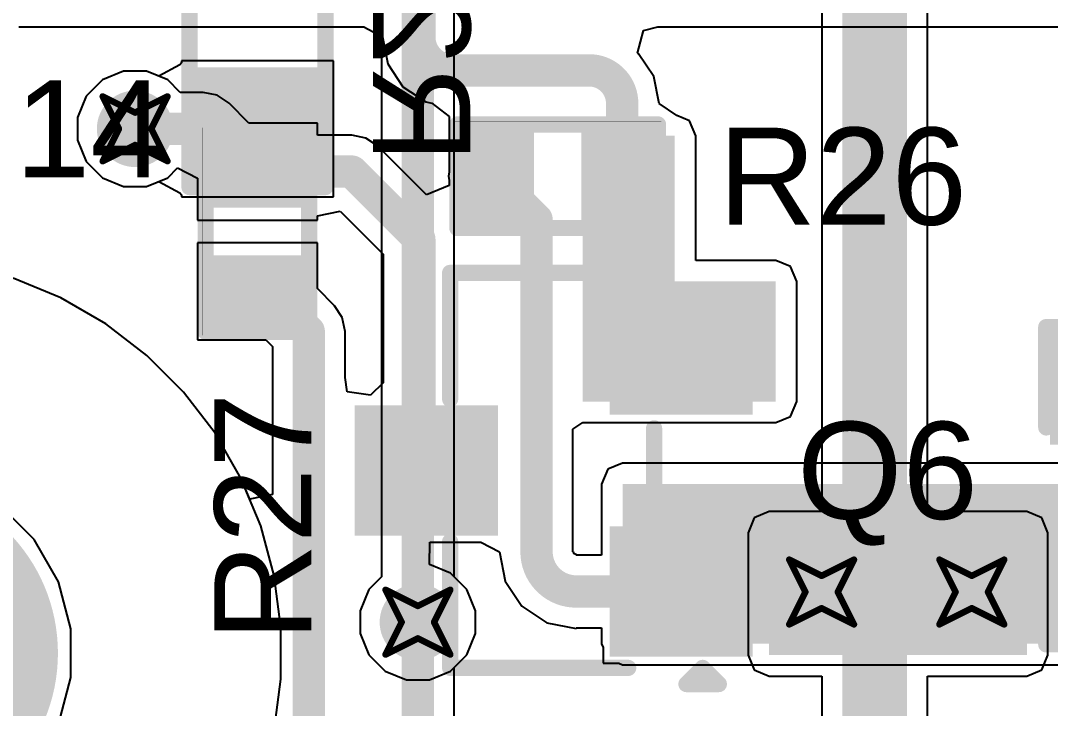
# Model space of a CAD drawing. Header units: inches. Extents: x -5 to 247, y -53 to 67.
# Drawn here: x 11.61 to 19.69, y -34.35 to -28.96 of the extents above; entities that cross this region are included whole.
import ezdxf

# ---------------------------------------------------------------- set-up
doc = ezdxf.new("R2010")
doc.units = ezdxf.units.IN
for name, color, linetype in [('Board Outline', 216, 'Continuous'), ('Bottom Layer', 5, 'Continuous'), ('Bottom Overlay', 54, 'Continuous'), ('Bottom Paste', 16, 'Continuous'), ('Bottom Solder', 6, 'Continuous'), ('Drill Drawing', 1, 'Continuous'), ('Multi-Layer', 9, 'Continuous'), ('Top Layer', 1, 'Continuous'), ('Top Overlay', 2, 'Continuous'), ('Top Paste', 8, 'Continuous'), ('Top Solder', 216, 'Continuous'), ('Via Holes', 16, 'Continuous')]:
    doc.layers.add(name, color=color, linetype=linetype)
doc.styles.add('Arial', font='', dxfattribs={"height": 0.2})
doc.styles.get('Arial').set_extended_font_data('Arial')

# ---------------------------------------------------------------- blocks, each defined once
blk = doc.blocks.new('R___0402_1')
at = {"layer": 'Top Layer'}
for points in [[(-0.6985, -0.3175), (-0.6985, 0.3175), (-0.2413, 0.3175), (-0.2413, -0.3175)], [(0.2413, -0.3175), (0.2413, 0.3175), (0.6985, 0.3175), (0.6985, -0.3175)]]:
    blk.add_hatch(color=1, dxfattribs=at).paths.add_polyline_path(points)
at = {"layer": 'Top Paste'}
for points in [[(-0.6985, -0.3175), (-0.6985, 0.3175), (-0.2413, 0.3175), (-0.2413, -0.3175)], [(0.2413, -0.3175), (0.2413, 0.3175), (0.6985, 0.3175), (0.6985, -0.3175)]]:
    blk.add_hatch(color=8, dxfattribs=at).paths.add_polyline_path(points)
at = {"layer": 'Top Solder'}
for points in [[(-0.7535, -0.3725), (-0.7535, 0.3725), (-0.1863, 0.3725), (-0.1863, -0.3725)], [(0.1863, -0.3725), (0.1863, 0.3725), (0.7535, 0.3725), (0.7535, -0.3725)]]:
    blk.add_hatch(color=216, dxfattribs=at).paths.add_polyline_path(points)
at = {"layer": 'Top Overlay'}
for points in [[(0.7874, 0.4064, 0.127, 0.127, 0), (-0.7874, 0.4064, 0.127, 0.127, 0)], [(-0.7874, -0.4064, 0.127, 0.127, 0), (-0.7874, 0.4064, 0.127, 0.127, 0)], [(0.7874, -0.4064, 0.127, 0.127, 0), (0.7874, 0.4064, 0.127, 0.127, 0)], [(0.7874, -0.4064, 0.127, 0.127, 0), (-0.7874, -0.4064, 0.127, 0.127, 0)], [(0.8128, -0.4318, 0.00323, 0.00323, 0), (-0.8128, -0.4318, 0.00323, 0.00323, 0)]]:
    blk.add_lwpolyline(points, format="xyseb", dxfattribs=at)
for points in [[(-0.8191, 0.4064, 0.0635, 0.0635, 1), (-0.7556, 0.4064, 0.0635, 0.0635, 1)], [(-0.8191, 0.4064, 0.0635, 0.0635, 1), (-0.7556, 0.4064, 0.0635, 0.0635, 1)], [(0.7556, 0.4064, 0.0635, 0.0635, 1), (0.8191, 0.4064, 0.0635, 0.0635, 1)], [(0.7556, 0.4064, 0.0635, 0.0635, 1), (0.8191, 0.4064, 0.0635, 0.0635, 1)], [(-0.8191, -0.4064, 0.0635, 0.0635, 1), (-0.7556, -0.4064, 0.0635, 0.0635, 1)], [(-0.8191, -0.4064, 0.0635, 0.0635, 1), (-0.7556, -0.4064, 0.0635, 0.0635, 1)], [(0.7556, -0.4064, 0.0635, 0.0635, 1), (0.8191, -0.4064, 0.0635, 0.0635, 1)], [(0.7556, -0.4064, 0.0635, 0.0635, 1), (0.8191, -0.4064, 0.0635, 0.0635, 1)], [(-0.8136, -0.4318, 0.00161, 0.00161, 1), (-0.812, -0.4318, 0.00161, 0.00161, 1)], [(0.812, -0.4318, 0.00161, 0.00161, 1), (0.8136, -0.4318, 0.00161, 0.00161, 1)]]:
    blk.add_lwpolyline(points, format="xyseb", close=True, dxfattribs=at)
blk = doc.blocks.new('R___0603_B_64')
at = {"layer": 'Bottom Layer'}
for points in [[(-1.143, -0.4445), (-1.143, 0.4445), (-0.381, 0.4445), (-0.381, -0.4445)], [(0.381, -0.4445), (0.381, 0.4445), (1.143, 0.4445), (1.143, -0.4445)]]:
    blk.add_hatch(color=5, dxfattribs=at).paths.add_polyline_path(points)
at = {"layer": 'Bottom Paste'}
for points in [[(-1.143, -0.4445), (-1.143, 0.4445), (-0.381, 0.4445), (-0.381, -0.4445)], [(0.381, -0.4445), (0.381, 0.4445), (1.143, 0.4445), (1.143, -0.4445)]]:
    blk.add_hatch(color=16, dxfattribs=at).paths.add_polyline_path(points)
at = {"layer": 'Bottom Solder'}
for points in [[(-1.2446, -0.5461), (-1.2446, 0.5461), (-0.2794, 0.5461), (-0.2794, -0.5461)], [(0.2794, -0.5461), (0.2794, 0.5461), (1.2446, 0.5461), (1.2446, -0.5461)]]:
    blk.add_hatch(color=6, dxfattribs=at).paths.add_polyline_path(points)
at = {"layer": 'Bottom Overlay'}
for points in [[(-1.2192, 0.5334, 0.127, 0.127, 0), (-1.2192, -0.5334, 0.127, 0.127, 0)], [(-1.2192, 0.5334, 0.127, 0.127, 0), (1.2192, 0.5334, 0.127, 0.127, 0)], [(1.2192, 0.5334, 0.127, 0.127, 0), (1.2192, -0.5334, 0.127, 0.127, 0)], [(-1.2192, -0.5334, 0.127, 0.127, 0), (1.2192, -0.5334, 0.127, 0.127, 0)]]:
    blk.add_lwpolyline(points, format="xyseb", dxfattribs=at)
for points in [[(-1.25095, 0.5334, 0.0635, 0.0635, 1), (-1.18745, 0.5334, 0.0635, 0.0635, 1)], [(-1.25095, 0.5334, 0.0635, 0.0635, 1), (-1.18745, 0.5334, 0.0635, 0.0635, 1)], [(1.18745, 0.5334, 0.0635, 0.0635, 1), (1.25095, 0.5334, 0.0635, 0.0635, 1)], [(1.18745, 0.5334, 0.0635, 0.0635, 1), (1.25095, 0.5334, 0.0635, 0.0635, 1)], [(-1.25095, -0.5334, 0.0635, 0.0635, 1), (-1.18745, -0.5334, 0.0635, 0.0635, 1)], [(-1.25095, -0.5334, 0.0635, 0.0635, 1), (-1.18745, -0.5334, 0.0635, 0.0635, 1)], [(1.18745, -0.5334, 0.0635, 0.0635, 1), (1.25095, -0.5334, 0.0635, 0.0635, 1)], [(1.18745, -0.5334, 0.0635, 0.0635, 1), (1.25095, -0.5334, 0.0635, 0.0635, 1)]]:
    blk.add_lwpolyline(points, format="xyseb", close=True, dxfattribs=at)
blk = doc.blocks.new('R___0402_65')
at = {"layer": 'Top Layer'}
for points in [[(-0.6985, -0.3175), (-0.6985, 0.3175), (-0.2413, 0.3175), (-0.2413, -0.3175)], [(0.2413, -0.3175), (0.2413, 0.3175), (0.6985, 0.3175), (0.6985, -0.3175)]]:
    blk.add_hatch(color=1, dxfattribs=at).paths.add_polyline_path(points)
at = {"layer": 'Top Paste'}
for points in [[(-0.6985, -0.3175), (-0.6985, 0.3175), (-0.2413, 0.3175), (-0.2413, -0.3175)], [(0.2413, -0.3175), (0.2413, 0.3175), (0.6985, 0.3175), (0.6985, -0.3175)]]:
    blk.add_hatch(color=8, dxfattribs=at).paths.add_polyline_path(points)
at = {"layer": 'Top Solder'}
for points in [[(-0.7535, -0.3725), (-0.7535, 0.3725), (-0.1863, 0.3725), (-0.1863, -0.3725)], [(0.1863, -0.3725), (0.1863, 0.3725), (0.7535, 0.3725), (0.7535, -0.3725)]]:
    blk.add_hatch(color=216, dxfattribs=at).paths.add_polyline_path(points)
at = {"layer": 'Top Overlay'}
for points in [[(0.7874, 0.4064, 0.127, 0.127, 0), (-0.7874, 0.4064, 0.127, 0.127, 0)], [(-0.7874, 0.4064, 0.127, 0.127, 0), (-0.7874, -0.4064, 0.127, 0.127, 0)], [(0.7874, 0.4064, 0.127, 0.127, 0), (0.7874, -0.4064, 0.127, 0.127, 0)], [(0.7874, -0.4064, 0.127, 0.127, 0), (-0.7874, -0.4064, 0.127, 0.127, 0)], [(0.8128, -0.4318, 0.00323, 0.00323, 0), (-0.8128, -0.4318, 0.00323, 0.00323, 0)]]:
    blk.add_lwpolyline(points, format="xyseb", dxfattribs=at)
for points in [[(-0.8191, 0.4064, 0.0635, 0.0635, 1), (-0.7556, 0.4064, 0.0635, 0.0635, 1)], [(-0.8191, 0.4064, 0.0635, 0.0635, 1), (-0.7556, 0.4064, 0.0635, 0.0635, 1)], [(0.7556, 0.4064, 0.0635, 0.0635, 1), (0.8191, 0.4064, 0.0635, 0.0635, 1)], [(0.7556, 0.4064, 0.0635, 0.0635, 1), (0.8191, 0.4064, 0.0635, 0.0635, 1)], [(-0.8191, -0.4064, 0.0635, 0.0635, 1), (-0.7556, -0.4064, 0.0635, 0.0635, 1)], [(-0.8191, -0.4064, 0.0635, 0.0635, 1), (-0.7556, -0.4064, 0.0635, 0.0635, 1)], [(0.7556, -0.4064, 0.0635, 0.0635, 1), (0.8191, -0.4064, 0.0635, 0.0635, 1)], [(0.7556, -0.4064, 0.0635, 0.0635, 1), (0.8191, -0.4064, 0.0635, 0.0635, 1)], [(-0.8136, -0.4318, 0.00161, 0.00161, 1), (-0.812, -0.4318, 0.00161, 0.00161, 1)], [(0.812, -0.4318, 0.00161, 0.00161, 1), (0.8136, -0.4318, 0.00161, 0.00161, 1)]]:
    blk.add_lwpolyline(points, format="xyseb", close=True, dxfattribs=at)
blk = doc.blocks.new('S___23_66')
at = {"layer": 'Top Layer'}
for points in [[(-0.41, 1.46), (0.41, 1.46), (0.41, 0.54), (-0.41, 0.54)], [(-1.36, -0.54), (-0.54, -0.54), (-0.54, -1.46), (-1.36, -1.46)], [(0.54, -0.54), (1.36, -0.54), (1.36, -1.46), (0.54, -1.46)]]:
    blk.add_hatch(color=1, dxfattribs=at).paths.add_polyline_path(points)
at = {"layer": 'Top Paste'}
for points in [[(-0.41, 1.46), (0.41, 1.46), (0.41, 0.54), (-0.41, 0.54)], [(-1.36, -0.54), (-0.54, -0.54), (-0.54, -1.46), (-1.36, -1.46)], [(0.54, -0.54), (1.36, -0.54), (1.36, -1.46), (0.54, -1.46)]]:
    blk.add_hatch(color=8, dxfattribs=at).paths.add_polyline_path(points)
at = {"layer": 'Top Solder'}
for points in [[(-0.5116, 1.5616), (0.5116, 1.5616), (0.5116, 0.4384), (-0.5116, 0.4384)], [(-1.4616, -0.4384), (-0.4384, -0.4384), (-0.4384, -1.5616), (-1.4616, -1.5616)], [(0.4384, -0.4384), (1.4616, -0.4384), (1.4616, -1.5616), (0.4384, -1.5616)]]:
    blk.add_hatch(color=216, dxfattribs=at).paths.add_polyline_path(points)
at = {"layer": 'Top Overlay'}
for points in [[(-1.5494, 0.8128, 0.127, 0.127, 0), (-1.5494, -0.5842, 0.127, 0.127, 0)], [(-1.5494, 0.8128, 0.127, 0.127, 0), (-0.5588, 0.8128, 0.127, 0.127, 0)], [(0.5588, 0.8128, 0.127, 0.127, 0), (1.5494, 0.8128, 0.127, 0.127, 0)], [(1.5494, 0.8128, 0.127, 0.127, 0), (1.5494, -0.5842, 0.127, 0.127, 0)], [(-0.3302, -0.7874, 0.127, 0.127, 0), (0.3302, -0.7874, 0.127, 0.127, 0)], [(-1.6764, -1.0414, 0.127, 0.127, 0), (-1.5494, -1.1684, 0.127, 0.127, 0)], [(-1.6764, -1.0414, 0.127, 0.127, 0), (-1.6764, -1.2954, 0.127, 0.127, 0)], [(-1.5494, -1.1684, 0.127, 0.127, 0), (-1.6764, -1.2954, 0.127, 0.127, 0)]]:
    blk.add_lwpolyline(points, format="xyseb", dxfattribs=at)
for points in [[(-1.5812, 0.8128, 0.0635, 0.0635, 1), (-1.5176, 0.8128, 0.0635, 0.0635, 1)], [(-1.5812, 0.8128, 0.0635, 0.0635, 1), (-1.5176, 0.8128, 0.0635, 0.0635, 1)], [(-0.5905, 0.8128, 0.0635, 0.0635, 1), (-0.5271, 0.8128, 0.0635, 0.0635, 1)], [(0.5271, 0.8128, 0.0635, 0.0635, 1), (0.5905, 0.8128, 0.0635, 0.0635, 1)], [(1.5176, 0.8128, 0.0635, 0.0635, 1), (1.5812, 0.8128, 0.0635, 0.0635, 1)], [(1.5176, 0.8128, 0.0635, 0.0635, 1), (1.5812, 0.8128, 0.0635, 0.0635, 1)], [(-1.5812, -0.5842, 0.0635, 0.0635, 1), (-1.5176, -0.5842, 0.0635, 0.0635, 1)], [(1.5176, -0.5842, 0.0635, 0.0635, 1), (1.5812, -0.5842, 0.0635, 0.0635, 1)], [(-0.3619, -0.7874, 0.0635, 0.0635, 1), (-0.2984, -0.7874, 0.0635, 0.0635, 1)], [(0.2984, -0.7874, 0.0635, 0.0635, 1), (0.3619, -0.7874, 0.0635, 0.0635, 1)], [(-1.7082, -1.0414, 0.0635, 0.0635, 1), (-1.6446, -1.0414, 0.0635, 0.0635, 1)], [(-1.7082, -1.0414, 0.0635, 0.0635, 1), (-1.6446, -1.0414, 0.0635, 0.0635, 1)], [(-1.5812, -1.1684, 0.0635, 0.0635, 1), (-1.5176, -1.1684, 0.0635, 0.0635, 1)], [(-1.5812, -1.1684, 0.0635, 0.0635, 1), (-1.5176, -1.1684, 0.0635, 0.0635, 1)], [(-1.7082, -1.2954, 0.0635, 0.0635, 1), (-1.6446, -1.2954, 0.0635, 0.0635, 1)], [(-1.7082, -1.2954, 0.0635, 0.0635, 1), (-1.6446, -1.2954, 0.0635, 0.0635, 1)]]:
    blk.add_lwpolyline(points, format="xyseb", close=True, dxfattribs=at)
blk = doc.blocks.new('C___0603_101')
at = {"layer": 'Top Layer'}
for points in [[(-0.381, 0.4445), (-0.381, -0.4445), (-1.143, -0.4445), (-1.143, 0.4445)], [(1.143, 0.4445), (1.143, -0.4445), (0.381, -0.4445), (0.381, 0.4445)]]:
    blk.add_hatch(color=1, dxfattribs=at).paths.add_polyline_path(points)
at = {"layer": 'Top Paste'}
for points in [[(-0.381, 0.4445), (-0.381, -0.4445), (-1.143, -0.4445), (-1.143, 0.4445)], [(1.143, 0.4445), (1.143, -0.4445), (0.381, -0.4445), (0.381, 0.4445)]]:
    blk.add_hatch(color=8, dxfattribs=at).paths.add_polyline_path(points)
at = {"layer": 'Top Solder'}
for points in [[(-0.321, 0.5045), (-0.321, -0.5045), (-1.203, -0.5045), (-1.203, 0.5045)], [(1.203, 0.5045), (1.203, -0.5045), (0.321, -0.5045), (0.321, 0.5045)]]:
    blk.add_hatch(color=216, dxfattribs=at).paths.add_polyline_path(points)
at = {"layer": 'Top Overlay'}
for points in [[(-0.4572, 0.5334, 0.127, 0.127, 0), (-1.2446, 0.5334, 0.127, 0.127, 0)], [(-1.2446, -0.5334, 0.127, 0.127, 0), (-1.2446, 0.5334, 0.127, 0.127, 0)], [(1.2446, 0.5334, 0.127, 0.127, 0), (0.4572, 0.5334, 0.127, 0.127, 0)], [(1.2446, -0.5334, 0.127, 0.127, 0), (1.2446, 0.5334, 0.127, 0.127, 0)], [(-0.4572, -0.5334, 0.127, 0.127, 0), (-1.2446, -0.5334, 0.127, 0.127, 0)], [(1.2446, -0.5334, 0.127, 0.127, 0), (0.4572, -0.5334, 0.127, 0.127, 0)]]:
    blk.add_lwpolyline(points, format="xyseb", dxfattribs=at)
for points in [[(-1.2764, 0.5334, 0.0635, 0.0635, 1), (-1.2128, 0.5334, 0.0635, 0.0635, 1)], [(-1.2764, 0.5334, 0.0635, 0.0635, 1), (-1.2128, 0.5334, 0.0635, 0.0635, 1)], [(-0.4889, 0.5334, 0.0635, 0.0635, 1), (-0.4254, 0.5334, 0.0635, 0.0635, 1)], [(0.4254, 0.5334, 0.0635, 0.0635, 1), (0.4889, 0.5334, 0.0635, 0.0635, 1)], [(1.2128, 0.5334, 0.0635, 0.0635, 1), (1.2764, 0.5334, 0.0635, 0.0635, 1)], [(1.2128, 0.5334, 0.0635, 0.0635, 1), (1.2764, 0.5334, 0.0635, 0.0635, 1)], [(-1.2764, -0.5334, 0.0635, 0.0635, 1), (-1.2128, -0.5334, 0.0635, 0.0635, 1)], [(-1.2764, -0.5334, 0.0635, 0.0635, 1), (-1.2128, -0.5334, 0.0635, 0.0635, 1)], [(-0.4889, -0.5334, 0.0635, 0.0635, 1), (-0.4254, -0.5334, 0.0635, 0.0635, 1)], [(0.4254, -0.5334, 0.0635, 0.0635, 1), (0.4889, -0.5334, 0.0635, 0.0635, 1)], [(1.2128, -0.5334, 0.0635, 0.0635, 1), (1.2764, -0.5334, 0.0635, 0.0635, 1)], [(1.2128, -0.5334, 0.0635, 0.0635, 1), (1.2764, -0.5334, 0.0635, 0.0635, 1)]]:
    blk.add_lwpolyline(points, format="xyseb", close=True, dxfattribs=at)

msp = doc.modelspace()

# ---------------------------------------------------------------- hatches: boundary and pattern name
at = {"layer": 'Bottom Layer'}
h = msp.add_hatch(color=5, dxfattribs=at)
edge = h.paths.add_edge_path()
edge.add_arc((12.5107, -29.8081), 0.3, 0, 360)
h = msp.add_hatch(color=5, dxfattribs=at)
edge = h.paths.add_edge_path()
edge.add_arc((10.5553, -33.9214), 1.3, 0, 360)
msp.add_hatch(color=5, dxfattribs=at).paths.add_polyline_path([(17.4855, -33.936), (19.508, -33.936), (19.508, -32.9763), (17.4855, -32.9763)])
h = msp.add_hatch(color=5, dxfattribs=at)
edge = h.paths.add_edge_path()
edge.add_arc((17.8971, -33.4418), 0.3, 0, 360)
h = msp.add_hatch(color=5, dxfattribs=at)
edge = h.paths.add_edge_path()
edge.add_arc((19.0754, -33.4418), 0.3, 0, 360)
h = msp.add_hatch(color=5, dxfattribs=at)
edge = h.paths.add_edge_path()
edge.add_arc((14.7295, -33.6783), 0.3, 0, 360)
at = {"layer": 'Bottom Solder'}
h = msp.add_hatch(color=6, dxfattribs=at)
edge = h.paths.add_edge_path()
edge.add_arc((10.5553, -33.9214), 1.35, 0, 360)
at = {"layer": 'Multi-Layer'}
h = msp.add_hatch(color=9, dxfattribs=at)
edge = h.paths.add_edge_path()
edge.add_arc((10.5553, -33.9214), 1.3, 0, 360)
at = {"layer": 'Top Layer'}
h = msp.add_hatch(color=1, dxfattribs=at)
edge = h.paths.add_edge_path()
edge.add_arc((12.5107, -29.8081), 0.3, 0, 360)
for points in [[(16.0234, -31.9476), (16.7445, -31.9476), (16.7445, -29.8626), (16.0234, -29.8626)], [(16.0488, -31.9476), (17.5372, -31.9476), (17.5372, -31.0056), (16.0488, -31.0056)], [(16.3353, -33.8476), (23.5337, -33.8476), (23.5337, -32.5953), (16.3353, -32.5953)]]:
    msp.add_hatch(color=1, dxfattribs=at).paths.add_polyline_path(points)
h = msp.add_hatch(color=1, dxfattribs=at)
edge = h.paths.add_edge_path()
edge.add_arc((10.5553, -33.9214), 1.3, 0, 360)
h = msp.add_hatch(color=1, dxfattribs=at)
edge = h.paths.add_edge_path()
edge.add_arc((17.8971, -33.4418), 0.3, 0, 360)
h = msp.add_hatch(color=1, dxfattribs=at)
edge = h.paths.add_edge_path()
edge.add_arc((19.0754, -33.4418), 0.3, 0, 360)
h = msp.add_hatch(color=1, dxfattribs=at)
edge = h.paths.add_edge_path()
edge.add_arc((14.7295, -33.6783), 0.3, 0, 360)
at = {"layer": 'Top Solder'}
h = msp.add_hatch(color=216, dxfattribs=at)
edge = h.paths.add_edge_path()
edge.add_arc((10.5553, -33.9214), 1.35, 0, 360)
at = {"layer": 'Via Holes'}
h = msp.add_hatch(color=7, dxfattribs=at)
edge = h.paths.add_edge_path()
edge.add_arc((12.5107, -29.8081), 0.15, 0, 360)
h = msp.add_hatch(color=7, dxfattribs=at)
edge = h.paths.add_edge_path()
edge.add_arc((17.8971, -33.4418), 0.15, 0, 360)
h = msp.add_hatch(color=7, dxfattribs=at)
edge = h.paths.add_edge_path()
edge.add_arc((19.0754, -33.4418), 0.15, 0, 360)
h = msp.add_hatch(color=7, dxfattribs=at)
edge = h.paths.add_edge_path()
edge.add_arc((14.7295, -33.6783), 0.15, 0, 360)

# ---------------------------------------------------------------- linework, layer by layer
at = {"layer": 'Board Outline'}
for points in [[(11.6052, -33.9214, 0.254, 0.254, 1), (9.5052, -33.9214, 0.254, 0.254, 1)], [(11.5417, -33.9214, 0.127, 0.127, 1), (11.6687, -33.9214, 0.127, 0.127, 1)]]:
    msp.add_lwpolyline(points, format="xyseb", close=True, dxfattribs=at)
at = {"layer": 'Bottom Layer'}
for p, q in [((17.899, -26.8655), (17.899, -32.8114)), ((18.7278, -32.8114), (18.7278, -27.0371)), ((15.0143, -33.3234), (15.0143, -28.0369)), ((14.4446, -28.1549), (14.4446, -33.3234)), ((12.8624, -29.3052), (12.6959, -29.3952)), ((12.8738, -29.291), (12.8624, -29.3052)), ((14.0676, -29.2747), (12.8738, -29.2747)), ((12.8738, -29.2747), (12.8738, -29.291)), ((14.0676, -30.3415), (14.0676, -29.2747)), ((12.4207, -29.3557), (12.2544, -29.4246)), ((12.6007, -29.3557), (12.4207, -29.3557)), ((12.6959, -29.3952), (12.6007, -29.3557)), ((12.2544, -29.4246), (12.1272, -29.5518)), ((12.1272, -29.5518), (12.0583, -29.7181)), ((12.0583, -29.7181), (12.0583, -29.8981)), ((12.0583, -29.8981), (12.1272, -30.0644)), ((12.1272, -30.0644), (12.2544, -30.1916)), ((12.2544, -30.1916), (12.4207, -30.2605)), ((12.4207, -30.2605), (12.6007, -30.2605)), ((12.6007, -30.2605), (12.6959, -30.221)), ((12.6959, -30.221), (12.8624, -30.311)), ((12.8624, -30.311), (12.8738, -30.3252)), ((12.8738, -30.3252), (12.8738, -30.3415)), ((12.8738, -30.3415), (14.0676, -30.3415)), ((11.7175, -33.0296), (11.4471, -32.7592)), ((17.3688, -32.8597), (17.3205, -32.9763)), ((17.4855, -32.8114), (17.3688, -32.8597)), ((17.899, -32.8114), (17.4855, -32.8114)), ((19.508, -32.8114), (18.7278, -32.8114)), ((19.6246, -32.8597), (19.508, -32.8114)), ((19.673, -32.9763), (19.6246, -32.8597)), ((11.9087, -33.3608), (11.7175, -33.0296)), ((17.3205, -32.9763), (17.3205, -33.936)), ((19.673, -33.936), (19.673, -32.9763)), ((12.0077, -33.7302), (11.9087, -33.3608)), ((14.4446, -33.3234), (14.3459, -33.422)), ((15.113, -33.422), (15.0143, -33.3234)), ((14.3459, -33.422), (14.2771, -33.5883)), ((15.1819, -33.5883), (15.113, -33.422)), ((14.2771, -33.5883), (14.2771, -33.7683)), ((15.1819, -33.7683), (15.1819, -33.5883)), ((12.0077, -34.1126), (12.0077, -33.7302)), ((14.2771, -33.7683), (14.3459, -33.9345)), ((15.113, -33.9345), (15.1819, -33.7683)), ((14.3459, -33.9345), (14.4732, -34.0618)), ((14.9857, -34.0618), (15.113, -33.9345)), ((17.3205, -33.936), (17.3688, -34.0526)), ((19.6246, -34.0526), (19.673, -33.936)), ((14.4732, -34.0618), (14.6395, -34.1307)), ((14.8195, -34.1307), (14.9857, -34.0618)), ((17.3688, -34.0526), (17.4855, -34.101)), ((19.508, -34.101), (19.6246, -34.0526)), ((11.9087, -34.482), (12.0077, -34.1126)), ((14.6395, -34.1307), (14.8195, -34.1307)), ((17.4855, -34.101), (17.899, -34.101)), ((17.899, -34.101), (17.899, -35.495)), ((18.7278, -35.6666), (18.7278, -34.101)), ((18.7278, -34.101), (19.508, -34.101))]:
    msp.add_line(p, q, dxfattribs=at)
for points in [[(18.3134, -35.6666, 0.508, 0.508, 0), (18.3134, -26.8655, 0.508, 0.508, 0)], [(14.7295, -33.6783, 0.254, 0.254, 0), (14.7295, -28.0369, 0.254, 0.254, 0)], [(12.5107, -29.8081, 0.254, 0.254, 0), (13.4707, -29.8081, 0.254, 0.254, 0)]]:
    msp.add_lwpolyline(points, format="xyseb", dxfattribs=at)
for points in [[(12.4472, -29.8081, 0.127, 0.127, 1), (12.5742, -29.8081, 0.127, 0.127, 1)], [(13.4072, -29.8081, 0.127, 0.127, 1), (13.5342, -29.8081, 0.127, 0.127, 1)], [(14.666, -33.6783, 0.127, 0.127, 1), (14.793, -33.6783, 0.127, 0.127, 1)]]:
    msp.add_lwpolyline(points, format="xyseb", close=True, dxfattribs=at)
at = {"layer": 'Drill Drawing'}
for points in [[(12.2567, -29.5541, 0.0508, 0.0508, 0), (12.5107, -29.6811, 0.0508, 0.0508, 0)], [(12.2567, -29.5541, 0.0508, 0.0508, 0), (12.3837, -29.8081, 0.0508, 0.0508, 0)], [(12.5107, -29.6811, 0.0508, 0.0508, 0), (12.7647, -29.5541, 0.0508, 0.0508, 0)], [(12.6377, -29.8081, 0.0508, 0.0508, 0), (12.7647, -29.5541, 0.0508, 0.0508, 0)], [(12.2567, -30.0621, 0.0508, 0.0508, 0), (12.3837, -29.8081, 0.0508, 0.0508, 0)], [(12.6377, -29.8081, 0.0508, 0.0508, 0), (12.7647, -30.0621, 0.0508, 0.0508, 0)], [(12.2567, -30.0621, 0.0508, 0.0508, 0), (12.5107, -29.9351, 0.0508, 0.0508, 0)], [(12.5107, -29.9351, 0.0508, 0.0508, 0), (12.7647, -30.0621, 0.0508, 0.0508, 0)], [(17.6431, -33.1878, 0.0508, 0.0508, 0), (17.8971, -33.3148, 0.0508, 0.0508, 0)], [(17.6431, -33.1878, 0.0508, 0.0508, 0), (17.7701, -33.4418, 0.0508, 0.0508, 0)], [(17.8971, -33.3148, 0.0508, 0.0508, 0), (18.1511, -33.1878, 0.0508, 0.0508, 0)], [(18.0241, -33.4418, 0.0508, 0.0508, 0), (18.1511, -33.1878, 0.0508, 0.0508, 0)], [(18.8214, -33.1878, 0.0508, 0.0508, 0), (19.0754, -33.3148, 0.0508, 0.0508, 0)], [(18.8214, -33.1878, 0.0508, 0.0508, 0), (18.9484, -33.4418, 0.0508, 0.0508, 0)], [(19.0754, -33.3148, 0.0508, 0.0508, 0), (19.3294, -33.1878, 0.0508, 0.0508, 0)], [(19.2024, -33.4418, 0.0508, 0.0508, 0), (19.3294, -33.1878, 0.0508, 0.0508, 0)], [(14.4755, -33.4243, 0.0508, 0.0508, 0), (14.7295, -33.5513, 0.0508, 0.0508, 0)], [(14.4755, -33.4243, 0.0508, 0.0508, 0), (14.6025, -33.6783, 0.0508, 0.0508, 0)], [(14.7295, -33.5513, 0.0508, 0.0508, 0), (14.9835, -33.4243, 0.0508, 0.0508, 0)], [(14.8565, -33.6783, 0.0508, 0.0508, 0), (14.9835, -33.4243, 0.0508, 0.0508, 0)], [(17.6431, -33.6958, 0.0508, 0.0508, 0), (17.7701, -33.4418, 0.0508, 0.0508, 0)], [(18.0241, -33.4418, 0.0508, 0.0508, 0), (18.1511, -33.6958, 0.0508, 0.0508, 0)], [(18.8214, -33.6958, 0.0508, 0.0508, 0), (18.9484, -33.4418, 0.0508, 0.0508, 0)], [(19.2024, -33.4418, 0.0508, 0.0508, 0), (19.3294, -33.6958, 0.0508, 0.0508, 0)], [(17.6431, -33.6958, 0.0508, 0.0508, 0), (17.8971, -33.5688, 0.0508, 0.0508, 0)], [(17.8971, -33.5688, 0.0508, 0.0508, 0), (18.1511, -33.6958, 0.0508, 0.0508, 0)], [(18.8214, -33.6958, 0.0508, 0.0508, 0), (19.0754, -33.5688, 0.0508, 0.0508, 0)], [(19.0754, -33.5688, 0.0508, 0.0508, 0), (19.3294, -33.6958, 0.0508, 0.0508, 0)], [(14.4755, -33.9323, 0.0508, 0.0508, 0), (14.6025, -33.6783, 0.0508, 0.0508, 0)], [(14.8565, -33.6783, 0.0508, 0.0508, 0), (14.9835, -33.9323, 0.0508, 0.0508, 0)], [(14.4755, -33.9323, 0.0508, 0.0508, 0), (14.7295, -33.8053, 0.0508, 0.0508, 0)], [(14.7295, -33.8053, 0.0508, 0.0508, 0), (14.9835, -33.9323, 0.0508, 0.0508, 0)]]:
    msp.add_lwpolyline(points, format="xyseb", dxfattribs=at)
for points in [[(12.244, -29.5541, 0.0254, 0.0254, 1), (12.2694, -29.5541, 0.0254, 0.0254, 1)], [(12.244, -29.5541, 0.0254, 0.0254, 1), (12.2694, -29.5541, 0.0254, 0.0254, 1)], [(12.752, -29.5541, 0.0254, 0.0254, 1), (12.7774, -29.5541, 0.0254, 0.0254, 1)], [(12.752, -29.5541, 0.0254, 0.0254, 1), (12.7774, -29.5541, 0.0254, 0.0254, 1)], [(12.498, -29.6811, 0.0254, 0.0254, 1), (12.5234, -29.6811, 0.0254, 0.0254, 1)], [(12.498, -29.6811, 0.0254, 0.0254, 1), (12.5234, -29.6811, 0.0254, 0.0254, 1)], [(12.371, -29.8081, 0.0254, 0.0254, 1), (12.3964, -29.8081, 0.0254, 0.0254, 1)], [(12.371, -29.8081, 0.0254, 0.0254, 1), (12.3964, -29.8081, 0.0254, 0.0254, 1)], [(12.625, -29.8081, 0.0254, 0.0254, 1), (12.6504, -29.8081, 0.0254, 0.0254, 1)], [(12.625, -29.8081, 0.0254, 0.0254, 1), (12.6504, -29.8081, 0.0254, 0.0254, 1)], [(12.498, -29.9351, 0.0254, 0.0254, 1), (12.5234, -29.9351, 0.0254, 0.0254, 1)], [(12.498, -29.9351, 0.0254, 0.0254, 1), (12.5234, -29.9351, 0.0254, 0.0254, 1)], [(12.244, -30.0621, 0.0254, 0.0254, 1), (12.2694, -30.0621, 0.0254, 0.0254, 1)], [(12.244, -30.0621, 0.0254, 0.0254, 1), (12.2694, -30.0621, 0.0254, 0.0254, 1)], [(12.752, -30.0621, 0.0254, 0.0254, 1), (12.7774, -30.0621, 0.0254, 0.0254, 1)], [(12.752, -30.0621, 0.0254, 0.0254, 1), (12.7774, -30.0621, 0.0254, 0.0254, 1)], [(17.6304, -33.1878, 0.0254, 0.0254, 1), (17.6558, -33.1878, 0.0254, 0.0254, 1)], [(17.6304, -33.1878, 0.0254, 0.0254, 1), (17.6558, -33.1878, 0.0254, 0.0254, 1)], [(18.1384, -33.1878, 0.0254, 0.0254, 1), (18.1638, -33.1878, 0.0254, 0.0254, 1)], [(18.1384, -33.1878, 0.0254, 0.0254, 1), (18.1638, -33.1878, 0.0254, 0.0254, 1)], [(18.8087, -33.1878, 0.0254, 0.0254, 1), (18.8341, -33.1878, 0.0254, 0.0254, 1)], [(18.8087, -33.1878, 0.0254, 0.0254, 1), (18.8341, -33.1878, 0.0254, 0.0254, 1)], [(19.3167, -33.1878, 0.0254, 0.0254, 1), (19.3421, -33.1878, 0.0254, 0.0254, 1)], [(19.3167, -33.1878, 0.0254, 0.0254, 1), (19.3421, -33.1878, 0.0254, 0.0254, 1)], [(17.8844, -33.3148, 0.0254, 0.0254, 1), (17.9098, -33.3148, 0.0254, 0.0254, 1)], [(17.8844, -33.3148, 0.0254, 0.0254, 1), (17.9098, -33.3148, 0.0254, 0.0254, 1)], [(19.0627, -33.3148, 0.0254, 0.0254, 1), (19.0881, -33.3148, 0.0254, 0.0254, 1)], [(19.0627, -33.3148, 0.0254, 0.0254, 1), (19.0881, -33.3148, 0.0254, 0.0254, 1)], [(14.4628, -33.4243, 0.0254, 0.0254, 1), (14.4882, -33.4243, 0.0254, 0.0254, 1)], [(14.4628, -33.4243, 0.0254, 0.0254, 1), (14.4882, -33.4243, 0.0254, 0.0254, 1)], [(14.9708, -33.4243, 0.0254, 0.0254, 1), (14.9962, -33.4243, 0.0254, 0.0254, 1)], [(14.9708, -33.4243, 0.0254, 0.0254, 1), (14.9962, -33.4243, 0.0254, 0.0254, 1)], [(17.7574, -33.4418, 0.0254, 0.0254, 1), (17.7828, -33.4418, 0.0254, 0.0254, 1)], [(17.7574, -33.4418, 0.0254, 0.0254, 1), (17.7828, -33.4418, 0.0254, 0.0254, 1)], [(18.0114, -33.4418, 0.0254, 0.0254, 1), (18.0368, -33.4418, 0.0254, 0.0254, 1)], [(18.0114, -33.4418, 0.0254, 0.0254, 1), (18.0368, -33.4418, 0.0254, 0.0254, 1)], [(18.9357, -33.4418, 0.0254, 0.0254, 1), (18.9611, -33.4418, 0.0254, 0.0254, 1)], [(18.9357, -33.4418, 0.0254, 0.0254, 1), (18.9611, -33.4418, 0.0254, 0.0254, 1)], [(19.1897, -33.4418, 0.0254, 0.0254, 1), (19.2151, -33.4418, 0.0254, 0.0254, 1)], [(19.1897, -33.4418, 0.0254, 0.0254, 1), (19.2151, -33.4418, 0.0254, 0.0254, 1)], [(14.7168, -33.5513, 0.0254, 0.0254, 1), (14.7422, -33.5513, 0.0254, 0.0254, 1)], [(14.7168, -33.5513, 0.0254, 0.0254, 1), (14.7422, -33.5513, 0.0254, 0.0254, 1)], [(17.8844, -33.5688, 0.0254, 0.0254, 1), (17.9098, -33.5688, 0.0254, 0.0254, 1)], [(17.8844, -33.5688, 0.0254, 0.0254, 1), (17.9098, -33.5688, 0.0254, 0.0254, 1)], [(19.0627, -33.5688, 0.0254, 0.0254, 1), (19.0881, -33.5688, 0.0254, 0.0254, 1)], [(19.0627, -33.5688, 0.0254, 0.0254, 1), (19.0881, -33.5688, 0.0254, 0.0254, 1)], [(14.5898, -33.6783, 0.0254, 0.0254, 1), (14.6152, -33.6783, 0.0254, 0.0254, 1)], [(14.5898, -33.6783, 0.0254, 0.0254, 1), (14.6152, -33.6783, 0.0254, 0.0254, 1)], [(14.8438, -33.6783, 0.0254, 0.0254, 1), (14.8692, -33.6783, 0.0254, 0.0254, 1)], [(14.8438, -33.6783, 0.0254, 0.0254, 1), (14.8692, -33.6783, 0.0254, 0.0254, 1)], [(17.6304, -33.6958, 0.0254, 0.0254, 1), (17.6558, -33.6958, 0.0254, 0.0254, 1)], [(17.6304, -33.6958, 0.0254, 0.0254, 1), (17.6558, -33.6958, 0.0254, 0.0254, 1)], [(18.1384, -33.6958, 0.0254, 0.0254, 1), (18.1638, -33.6958, 0.0254, 0.0254, 1)], [(18.1384, -33.6958, 0.0254, 0.0254, 1), (18.1638, -33.6958, 0.0254, 0.0254, 1)], [(18.8087, -33.6958, 0.0254, 0.0254, 1), (18.8341, -33.6958, 0.0254, 0.0254, 1)], [(18.8087, -33.6958, 0.0254, 0.0254, 1), (18.8341, -33.6958, 0.0254, 0.0254, 1)], [(19.3167, -33.6958, 0.0254, 0.0254, 1), (19.3421, -33.6958, 0.0254, 0.0254, 1)], [(19.3167, -33.6958, 0.0254, 0.0254, 1), (19.3421, -33.6958, 0.0254, 0.0254, 1)], [(14.7168, -33.8053, 0.0254, 0.0254, 1), (14.7422, -33.8053, 0.0254, 0.0254, 1)], [(14.7168, -33.8053, 0.0254, 0.0254, 1), (14.7422, -33.8053, 0.0254, 0.0254, 1)], [(14.4628, -33.9323, 0.0254, 0.0254, 1), (14.4882, -33.9323, 0.0254, 0.0254, 1)], [(14.4628, -33.9323, 0.0254, 0.0254, 1), (14.4882, -33.9323, 0.0254, 0.0254, 1)], [(14.9708, -33.9323, 0.0254, 0.0254, 1), (14.9962, -33.9323, 0.0254, 0.0254, 1)], [(14.9708, -33.9323, 0.0254, 0.0254, 1), (14.9962, -33.9323, 0.0254, 0.0254, 1)]]:
    msp.add_lwpolyline(points, format="xyseb", close=True, dxfattribs=at)
at = {"layer": 'Top Layer'}
for p, q in [((11.5983, -29.0084), (12.6905, -29.0084)), ((12.6905, -29.0084), (12.8031, -29.0084)), ((12.8031, -29.0084), (12.9809, -29.0084)), ((12.9809, -29.0084), (13.9605, -29.0084)), ((13.9605, -29.0084), (14.1383, -29.0084)), ((14.1383, -29.0084), (14.3057, -29.0084)), ((14.3057, -29.0084), (14.4507, -29.0877)), ((16.4537, -29.2151), (16.5006, -29.0367)), ((16.5006, -29.0367), (16.6131, -29.0084)), ((16.6131, -29.0084), (16.6783, -29.0084)), ((16.6783, -29.0084), (16.6783, -29.0084)), ((16.6783, -29.0084), (17.8831, -29.0084)), ((17.8831, -29.0084), (17.8831, -29.0084)), ((17.8831, -29.0084), (17.9483, -29.0084)), ((17.9483, -29.0084), (17.9483, -29.0084)), ((17.9483, -29.0084), (19.1531, -29.0084)), ((19.1531, -29.0084), (19.1531, -29.0084)), ((19.1531, -29.0084), (19.2183, -29.0084)), ((19.2183, -29.0084), (19.2183, -29.0084)), ((19.2183, -29.0084), (20.3105, -29.0084)), ((14.4507, -29.0877), (14.4927, -29.2989)), ((16.4614, -29.2203), (16.4537, -29.2151)), ((16.5804, -29.3983), (16.4614, -29.2203)), ((14.4927, -29.2989), (14.6123, -29.4779)), ((12.4207, -29.3557), (12.2544, -29.4246)), ((12.6007, -29.3557), (12.4207, -29.3557)), ((12.767, -29.4246), (12.6007, -29.3557)), ((16.6221, -29.6083), (16.5804, -29.3983)), ((12.2544, -29.4246), (12.1272, -29.5518)), ((12.8656, -29.5232), (12.767, -29.4246)), ((14.6123, -29.4779), (14.7914, -29.5976)), ((12.1272, -29.5518), (12.0583, -29.7181)), ((13.046, -29.5232), (12.8656, -29.5232)), ((13.1551, -29.5449), (13.046, -29.5232)), ((13.046, -29.5232), (13.046, -29.5232)), ((13.2475, -29.6067), (13.1551, -29.5449)), ((13.4036, -29.7628), (13.2475, -29.6067)), ((14.7914, -29.5976), (14.84, -29.6072)), ((14.84, -29.6072), (14.9752, -29.7102)), ((16.7602, -29.7041), (16.6221, -29.6083)), ((12.0583, -29.7181), (12.0583, -29.8981)), ((14.9752, -29.7102), (14.9752, -29.806)), ((16.8611, -29.7459), (16.7602, -29.7041)), ((13.9406, -29.7628), (13.4036, -29.7628)), ((13.9406, -29.8589), (13.9406, -29.7628)), ((14.9752, -29.806), (14.9752, -30.1463)), ((16.9094, -29.8626), (16.8611, -29.7459)), ((14.2112, -29.8589), (13.9406, -29.8589)), ((14.3202, -29.8806), (14.2112, -29.8589)), ((14.2112, -29.8589), (14.2112, -29.8589)), ((14.4126, -29.9424), (14.3202, -29.8806)), ((16.9094, -30.8406), (16.9094, -29.8626)), ((12.0583, -29.8981), (12.1272, -30.0644)), ((14.7974, -30.3271), (14.4126, -29.9424)), ((12.1272, -30.0644), (12.2544, -30.1916)), ((12.767, -30.1916), (12.8443, -30.1143)), ((12.8443, -30.1143), (13.0008, -30.1959)), ((12.2544, -30.1916), (12.4207, -30.2605)), ((12.6007, -30.2605), (12.767, -30.1916)), ((13.0008, -30.1959), (13.0008, -30.5248)), ((14.9752, -30.1463), (14.9684, -30.1801)), ((14.9684, -30.1801), (14.9752, -30.2138)), ((14.9752, -30.2138), (14.9752, -30.2535)), ((12.4207, -30.2605), (12.6007, -30.2605)), ((14.9752, -30.2535), (14.7974, -30.3271)), ((13.9406, -30.4895), (14.1184, -30.4539)), ((14.1184, -30.4539), (14.4558, -30.7913)), ((13.0008, -30.5248), (13.9406, -30.5248)), ((13.9406, -30.5248), (13.9406, -30.4895)), ((13.9406, -30.7026), (13.0008, -30.7026)), ((13.0008, -30.7026), (13.0008, -31.4646)), ((13.9406, -31.0617), (13.9406, -30.7026)), ((14.4558, -30.7913), (14.4558, -31.7995)), ((17.5372, -30.8406), (16.9094, -30.8406)), ((17.6538, -30.8889), (17.5372, -30.8406)), ((17.7022, -31.0056), (17.6538, -30.8889)), ((11.9293, -31.1352), (11.5539, -30.9797)), ((11.9293, -31.1352), (11.5539, -30.9797)), ((17.7022, -31.9476), (17.7022, -31.0056)), ((14.0743, -31.1955), (13.9406, -31.0617)), ((12.2812, -31.3383), (11.9293, -31.1352)), ((12.2812, -31.3383), (11.9293, -31.1352)), ((14.1361, -31.2879), (14.0743, -31.1955)), ((14.0743, -31.1955), (14.0743, -31.1955)), ((12.6036, -31.5857), (12.2812, -31.3383)), ((12.6036, -31.5857), (12.2812, -31.3383)), ((14.1578, -31.3969), (14.1361, -31.2879)), ((14.1578, -31.7578), (14.1578, -31.3969)), ((14.1578, -31.3969), (14.1578, -31.3969)), ((13.0008, -31.4646), (13.5377, -31.4646)), ((13.5377, -31.4646), (13.588, -31.5149)), ((12.891, -31.8731), (12.6036, -31.5857)), ((12.891, -31.8731), (12.6036, -31.5857)), ((13.588, -31.5149), (13.588, -32.6778)), ((14.1747, -31.871), (14.1578, -31.7578)), ((14.4558, -31.7995), (14.3584, -31.8969)), ((13.1384, -32.1955), (12.891, -31.8731)), ((13.1384, -32.1955), (12.891, -31.8731)), ((14.3584, -31.8969), (14.1747, -31.871)), ((17.6538, -32.0643), (17.7022, -31.9476)), ((17.5372, -32.1126), (17.6538, -32.0643)), ((15.9452, -32.1648), (16.0234, -32.1126)), ((16.0234, -32.1126), (17.5372, -32.1126)), ((13.3415, -32.5474), (13.1384, -32.1955)), ((13.3415, -32.5474), (13.1384, -32.1955)), ((15.9452, -33.1265), (15.9452, -32.1648)), ((16.2186, -32.4787), (16.1703, -32.5953)), ((16.3353, -32.4304), (16.2186, -32.4787)), ((23.5337, -32.4304), (16.3353, -32.4304)), ((13.4971, -32.9228), (13.3415, -32.5474)), ((13.4102, -32.7132), (13.3415, -32.5474)), ((16.1703, -32.5953), (16.1703, -33.1527)), ((13.588, -32.6778), (13.4102, -32.7132)), ((13.6022, -33.3154), (13.4971, -32.9228)), ((14.8195, -33.2259), (14.8242, -33.05)), ((14.8242, -33.05), (15.2233, -33.05)), ((15.2233, -33.05), (15.3694, -33.1265)), ((15.3694, -33.1265), (15.4152, -33.3569)), ((15.9509, -33.1265), (15.9452, -33.1265)), ((15.9569, -33.141), (15.9509, -33.1265)), ((15.9631, -33.1436), (15.9569, -33.141)), ((15.9715, -33.1471), (15.9631, -33.1436)), ((15.9715, -33.1527), (15.9715, -33.1471)), ((16.1703, -33.1527), (15.9715, -33.1527)), ((14.9857, -33.2947), (14.8195, -33.2259)), ((13.6553, -33.7182), (13.6022, -33.3154)), ((15.113, -33.422), (14.9857, -33.2947)), ((15.4152, -33.3569), (15.5457, -33.5522)), ((15.1819, -33.5883), (15.113, -33.422)), ((15.1819, -33.7683), (15.1819, -33.5883)), ((15.5457, -33.5522), (15.7411, -33.6828)), ((15.7411, -33.6828), (15.9715, -33.7286)), ((13.6553, -33.9214), (13.6553, -33.7182)), ((15.113, -33.9345), (15.1819, -33.7683)), ((15.9715, -33.7286), (15.9715, -33.7225)), ((15.9715, -33.7225), (16.1703, -33.7225)), ((16.1703, -33.7225), (16.1703, -33.8476)), ((16.1703, -33.8476), (16.1829, -33.8779)), ((13.6553, -34.1246), (13.6553, -33.9214)), ((15.0143, -34.0332), (15.113, -33.9345)), ((16.1829, -33.8779), (16.1829, -34)), ((16.1829, -34), (16.3049, -34)), ((16.3049, -34), (16.3353, -34.0126)), ((16.3353, -34.0126), (23.5337, -34.0126)), ((15.0143, -34.7531), (15.0143, -34.0332)), ((13.6022, -34.5275), (13.6553, -34.1246))]:
    msp.add_line(p, q, dxfattribs=at)
for points in [[(14.7407, -29.0877, 0.254, 0.254, 0), (14.7407, -28.106, 0.254, 0.254, 0)], [(15.0026, -29.3496, 0.254, 0.254, -0.414214), (14.7407, -29.0877, 0.254, 0.254, 0)], [(15.0026, -29.3496, 0.254, 0.254, 0), (16.0735, -29.3496, 0.254, 0.254, 0)], [(16.0735, -29.3496, 0.254, 0.254, -0.414214), (16.3322, -29.6083, 0.254, 0.254, 0)], [(16.3322, -30.1438, 0.254, 0.254, 0), (16.3322, -29.6083, 0.254, 0.254, 0)], [(12.5107, -29.8081, 0.254, 0.254, 0), (13.046, -29.8081, 0.254, 0.254, 0)], [(13.046, -29.8081, 0.254, 0.254, 0), (13.3818, -30.1438, 0.254, 0.254, 0)], [(13.3818, -30.1438, 0.254, 0.254, 0), (14.2112, -30.1438, 0.254, 0.254, 0)], [(14.2112, -30.1438, 0.254, 0.254, 0), (14.7407, -30.6733, 0.254, 0.254, 0)], [(15.3181, -30.1801, 0.381, 0.381, 0), (15.3562, -30.2182, 0.381, 0.381, 0)], [(15.3562, -30.269, 0.381, 0.381, 0), (15.3562, -30.2182, 0.381, 0.381, 0)], [(16.3322, -30.1438, 0.254, 0.254, -0.414214), (16.296, -30.1801, 0.254, 0.254, 0)], [(15.3562, -30.269, 0.254, 0.254, 0), (15.4578, -30.3706, 0.254, 0.254, 0)], [(15.4578, -30.3706, 0.254, 0.254, 0), (15.5116, -30.3706, 0.254, 0.254, 0)], [(15.5116, -30.3706, 0.254, 0.254, 0), (15.6604, -30.5193, 0.254, 0.254, 0)], [(15.6604, -33.1265, 0.254, 0.254, 0), (15.6604, -30.5193, 0.254, 0.254, 0)], [(14.7407, -32.433, 0.254, 0.254, 0), (14.7407, -30.6733, 0.254, 0.254, 0)], [(13.4707, -31.0836, 0.254, 0.254, 0), (13.5596, -31.0836, 0.254, 0.254, 0)], [(13.5596, -31.0836, 0.254, 0.254, 0), (13.8729, -31.3969, 0.254, 0.254, 0)], [(13.8729, -35.0832, 0.254, 0.254, 0), (13.8729, -31.3969, 0.254, 0.254, 0)], [(14.7953, -32.4876, 0.254, 0.254, -0.414214), (14.7407, -32.433, 0.254, 0.254, 0)], [(15.8345, -33.4058, 0.254, 0.254, -0.286168), (15.6604, -33.1265, 0.254, 0.254, 0)], [(15.9715, -33.4376, 0.254, 0.254, -0.114476), (15.8345, -33.4058, 0.254, 0.254, 0)], [(15.9715, -33.4376, 0.254, 0.254, 0), (16.7953, -33.4376, 0.254, 0.254, 0)], [(14.7295, -35.1479, 0.254, 0.254, 0), (14.7295, -33.6783, 0.254, 0.254, 0)]]:
    msp.add_lwpolyline(points, format="xyseb", dxfattribs=at)
for points in [[(14.6772, -29.0877, 0.127, 0.127, 1), (14.8042, -29.0877, 0.127, 0.127, 1)], [(14.6772, -29.0877, 0.127, 0.127, 1), (14.8042, -29.0877, 0.127, 0.127, 1)], [(14.9391, -29.3496, 0.127, 0.127, 1), (15.0661, -29.3496, 0.127, 0.127, 1)], [(14.9391, -29.3496, 0.127, 0.127, 1), (15.0661, -29.3496, 0.127, 0.127, 1)], [(16.01, -29.3496, 0.127, 0.127, 1), (16.137, -29.3496, 0.127, 0.127, 1)], [(16.01, -29.3496, 0.127, 0.127, 1), (16.137, -29.3496, 0.127, 0.127, 1)], [(16.2687, -29.6083, 0.127, 0.127, 1), (16.3957, -29.6083, 0.127, 0.127, 1)], [(16.2687, -29.6083, 0.127, 0.127, 1), (16.3957, -29.6083, 0.127, 0.127, 1)], [(12.4472, -29.8081, 0.127, 0.127, 1), (12.5742, -29.8081, 0.127, 0.127, 1)], [(12.9825, -29.8081, 0.127, 0.127, 1), (13.1095, -29.8081, 0.127, 0.127, 1)], [(12.9825, -29.8081, 0.127, 0.127, 1), (13.1095, -29.8081, 0.127, 0.127, 1)], [(13.3183, -30.1438, 0.127, 0.127, 1), (13.4453, -30.1438, 0.127, 0.127, 1)], [(13.3183, -30.1438, 0.127, 0.127, 1), (13.4453, -30.1438, 0.127, 0.127, 1)], [(14.1477, -30.1438, 0.127, 0.127, 1), (14.2747, -30.1438, 0.127, 0.127, 1)], [(14.1477, -30.1438, 0.127, 0.127, 1), (14.2747, -30.1438, 0.127, 0.127, 1)], [(15.2228, -30.1801, 0.1905, 0.1905, 1), (15.4133, -30.1801, 0.1905, 0.1905, 1)], [(15.2609, -30.2182, 0.1905, 0.1905, 1), (15.4514, -30.2182, 0.1905, 0.1905, 1)], [(15.2609, -30.2182, 0.1905, 0.1905, 1), (15.4514, -30.2182, 0.1905, 0.1905, 1)], [(16.2325, -30.1801, 0.127, 0.127, 1), (16.3595, -30.1801, 0.127, 0.127, 1)], [(16.2687, -30.1438, 0.127, 0.127, 1), (16.3957, -30.1438, 0.127, 0.127, 1)], [(16.2687, -30.1438, 0.127, 0.127, 1), (16.3957, -30.1438, 0.127, 0.127, 1)], [(15.2609, -30.269, 0.1905, 0.1905, 1), (15.4514, -30.269, 0.1905, 0.1905, 1)], [(15.2927, -30.269, 0.127, 0.127, 1), (15.4197, -30.269, 0.127, 0.127, 1)], [(15.3943, -30.3706, 0.127, 0.127, 1), (15.5213, -30.3706, 0.127, 0.127, 1)], [(15.3943, -30.3706, 0.127, 0.127, 1), (15.5213, -30.3706, 0.127, 0.127, 1)], [(15.4481, -30.3706, 0.127, 0.127, 1), (15.5751, -30.3706, 0.127, 0.127, 1)], [(15.4481, -30.3706, 0.127, 0.127, 1), (15.5751, -30.3706, 0.127, 0.127, 1)], [(15.5969, -30.5193, 0.127, 0.127, 1), (15.7239, -30.5193, 0.127, 0.127, 1)], [(15.5969, -30.5193, 0.127, 0.127, 1), (15.7239, -30.5193, 0.127, 0.127, 1)], [(14.6772, -30.6733, 0.127, 0.127, 1), (14.8042, -30.6733, 0.127, 0.127, 1)], [(14.6772, -30.6733, 0.127, 0.127, 1), (14.8042, -30.6733, 0.127, 0.127, 1)], [(13.4072, -31.0836, 0.127, 0.127, 1), (13.5342, -31.0836, 0.127, 0.127, 1)], [(13.4961, -31.0836, 0.127, 0.127, 1), (13.6231, -31.0836, 0.127, 0.127, 1)], [(13.4961, -31.0836, 0.127, 0.127, 1), (13.6231, -31.0836, 0.127, 0.127, 1)], [(13.8094, -31.3969, 0.127, 0.127, 1), (13.9364, -31.3969, 0.127, 0.127, 1)], [(13.8094, -31.3969, 0.127, 0.127, 1), (13.9364, -31.3969, 0.127, 0.127, 1)], [(14.6772, -32.433, 0.127, 0.127, 1), (14.8042, -32.433, 0.127, 0.127, 1)], [(14.6772, -32.433, 0.127, 0.127, 1), (14.8042, -32.433, 0.127, 0.127, 1)], [(14.7318, -32.4876, 0.127, 0.127, 1), (14.8588, -32.4876, 0.127, 0.127, 1)], [(15.5969, -33.1265, 0.127, 0.127, 1), (15.7239, -33.1265, 0.127, 0.127, 1)], [(15.5969, -33.1265, 0.127, 0.127, 1), (15.7239, -33.1265, 0.127, 0.127, 1)], [(15.771, -33.4058, 0.127, 0.127, 1), (15.898, -33.4058, 0.127, 0.127, 1)], [(15.771, -33.4058, 0.127, 0.127, 1), (15.898, -33.4058, 0.127, 0.127, 1)], [(15.908, -33.4376, 0.127, 0.127, 1), (16.035, -33.4376, 0.127, 0.127, 1)], [(15.908, -33.4376, 0.127, 0.127, 1), (16.035, -33.4376, 0.127, 0.127, 1)], [(16.7318, -33.4376, 0.127, 0.127, 1), (16.8588, -33.4376, 0.127, 0.127, 1)], [(14.666, -33.6783, 0.127, 0.127, 1), (14.793, -33.6783, 0.127, 0.127, 1)]]:
    msp.add_lwpolyline(points, format="xyseb", close=True, dxfattribs=at)

# ---------------------------------------------------------------- block references
for name, p, rotation in [('R___0603_B_64', (13.4707, -29.0461), 90), ('R___0402_65', (15.8261, -30.1801), 180), ('R___0402_1', (13.4707, -30.6137), 270), ('S___23_66', (15.7953, -32.4876), 90), ('C___0603_101', (20.193, -32.608), 270)]:
    msp.add_blockref(name, p, dxfattribs=dict(rotation=rotation))

# ---------------------------------------------------------------- texts
at = {"layer": 'Bottom Overlay', "style": 'Arial', "text_generation_flag": 2}
msp.add_text('R28', height=0.762, rotation=270, dxfattribs=at).set_placement((14.3785, -30.0771))
at = {"layer": 'Top Overlay', "style": 'Arial'}
for s, p in [('C14', (10.7985, -30.189)), ('R26', (17.085, -30.5609)), ('Q6', (17.704, -32.8685))]:
    msp.add_text(s, height=0.762, dxfattribs=at).set_placement(p)
msp.add_text('R27', height=0.762, rotation=90, dxfattribs=at).set_placement((13.8945, -33.8284))

doc.saveas('drawing.dxf')
